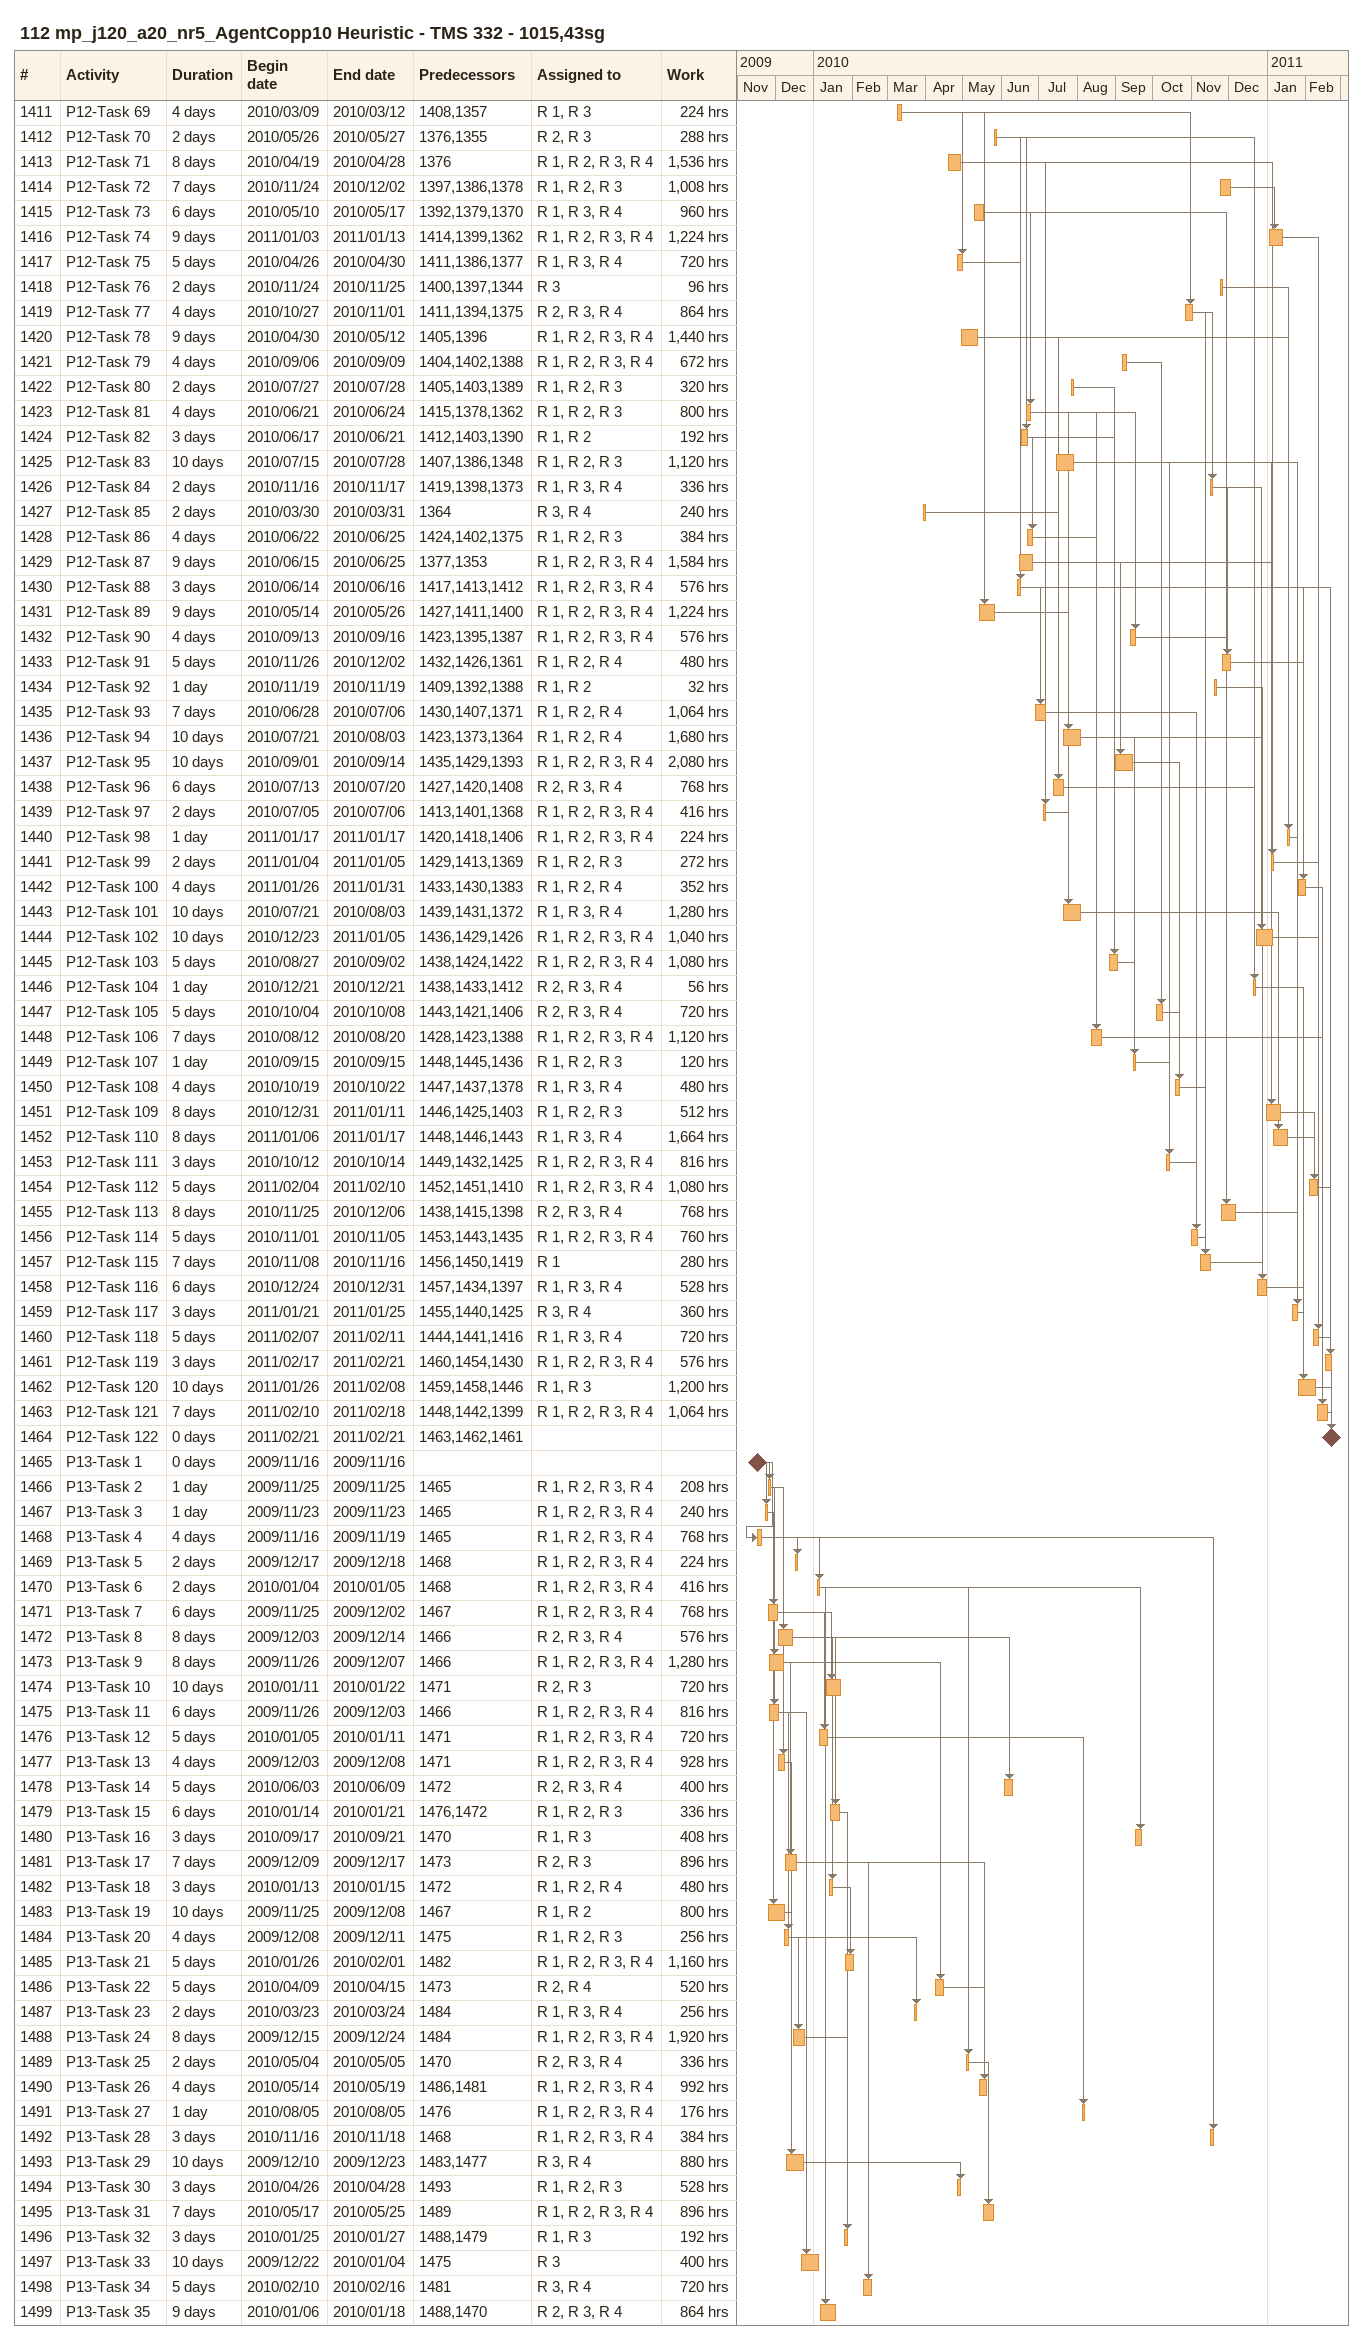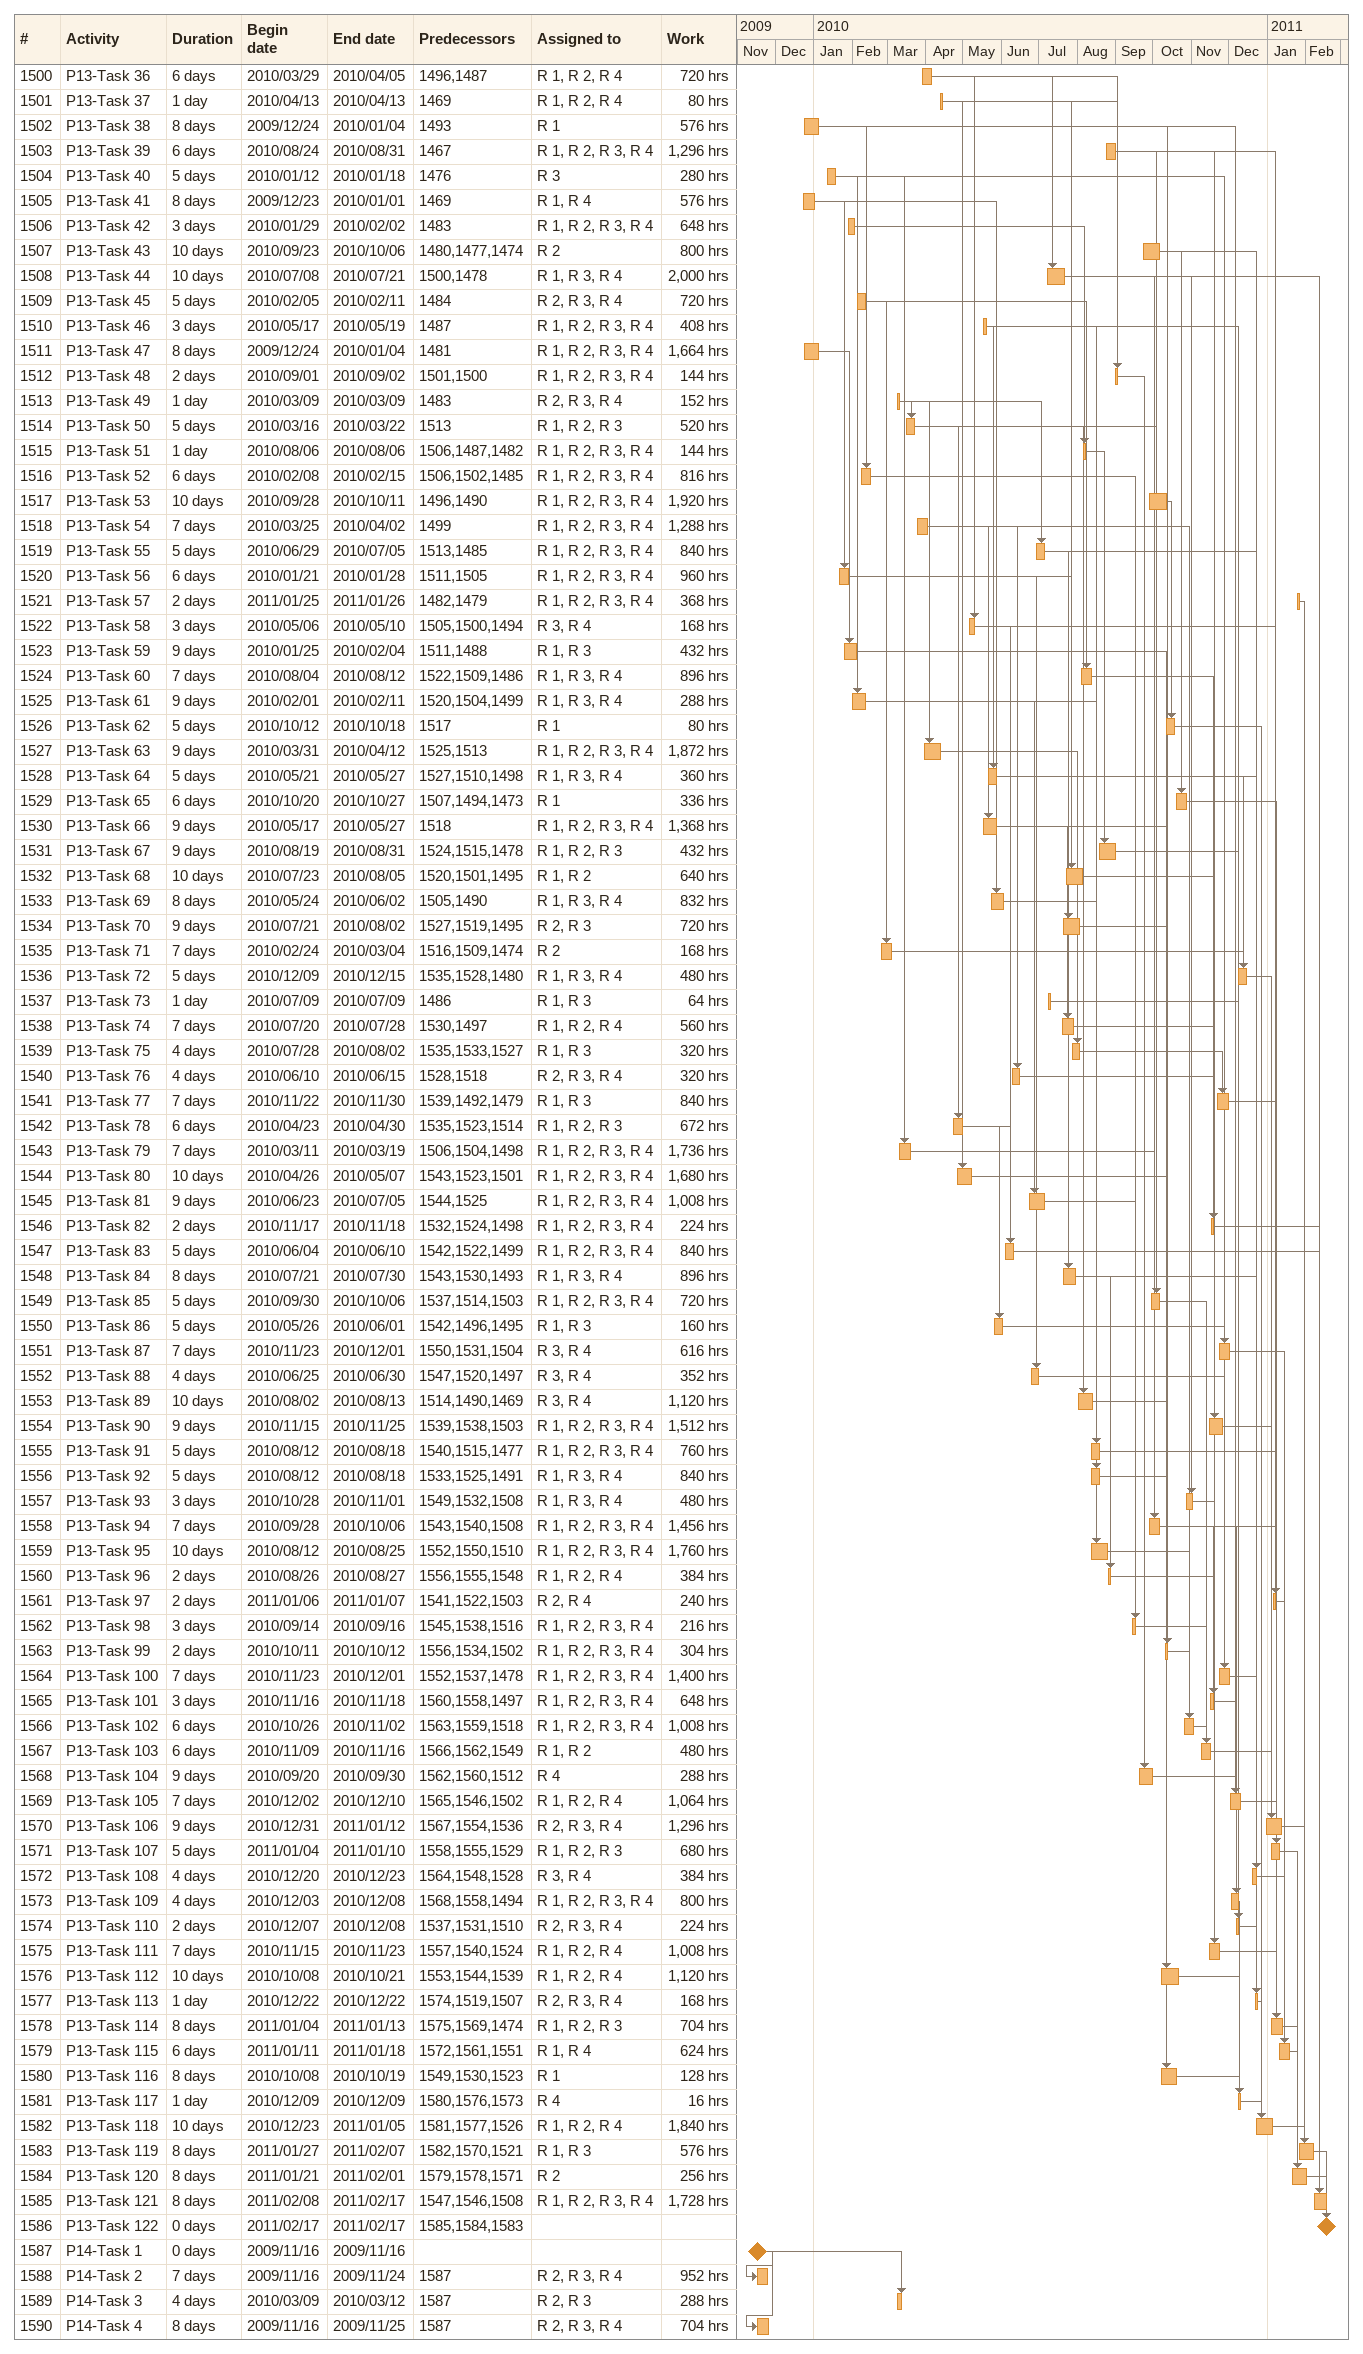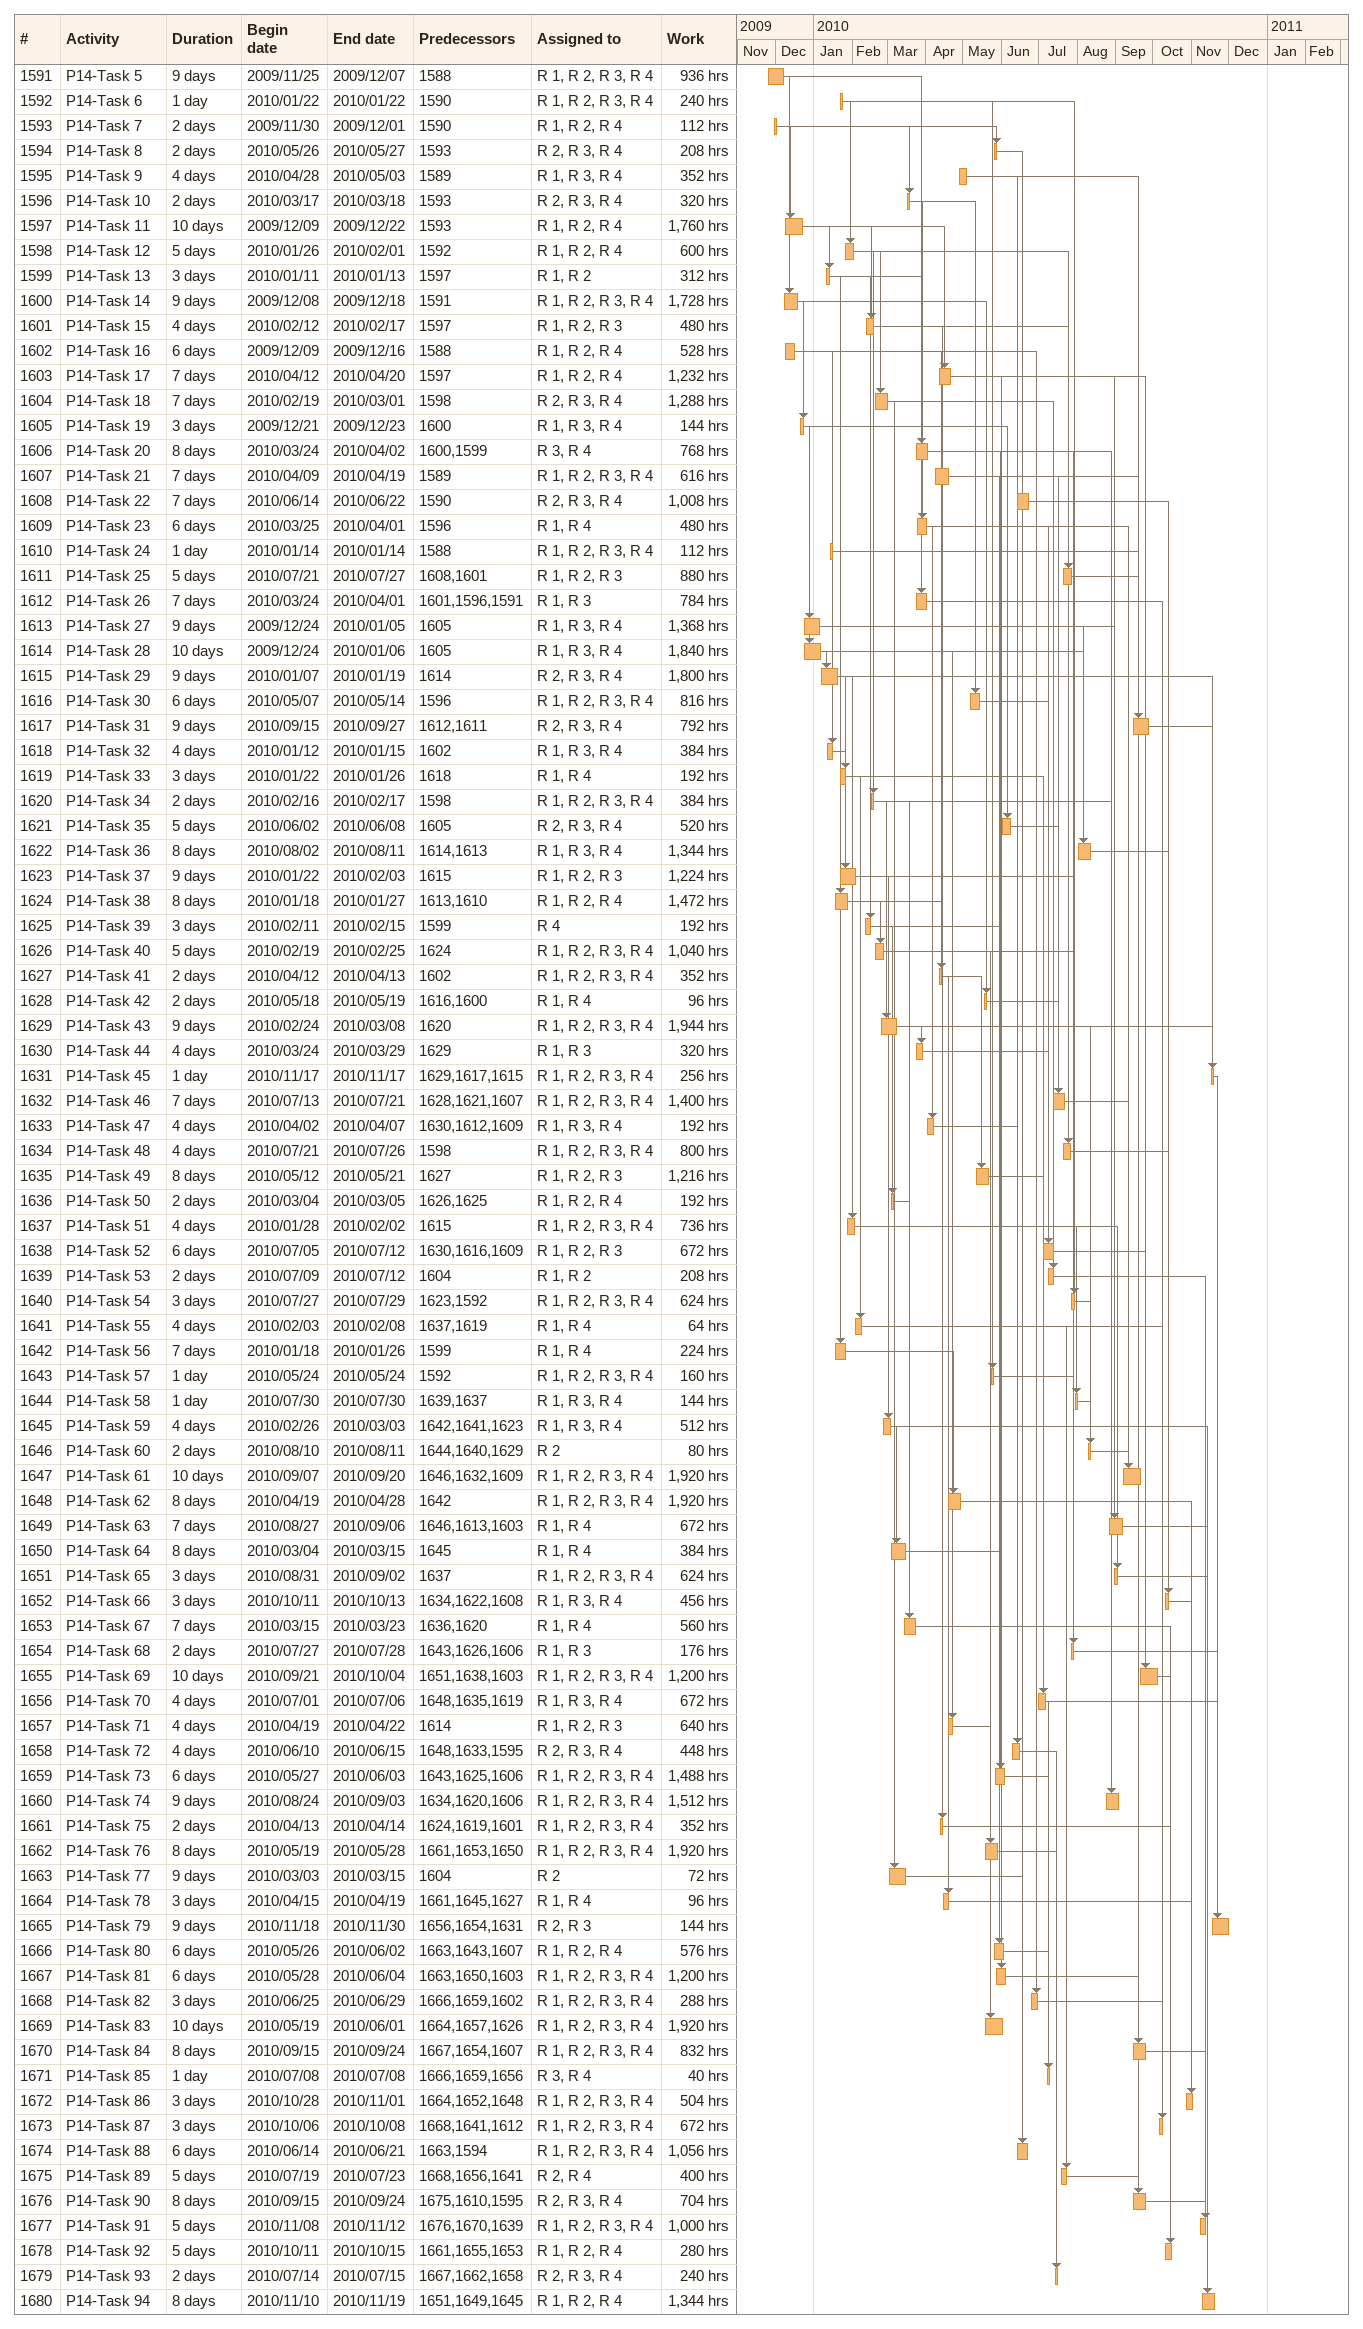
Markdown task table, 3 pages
112 mp_j120_a20_nr5_AgentCopp10 Heuristic - TMS 332 - 1015,43sg

| ID | Task | Duration | Start | Finish | Predecessors | Resources | Work (h) |
|---|---|---|---|---|---|---|---|
| 1411 | P12-Task 69 | 4d | 2010-03-09 | 2010-03-12 | 1408, 1357 | R 1, R 3 | 224 |
| 1412 | P12-Task 70 | 2d | 2010-05-26 | 2010-05-27 | 1376, 1355 | R 2, R 3 | 288 |
| 1413 | P12-Task 71 | 8d | 2010-04-19 | 2010-04-28 | 1376 | R 1, R 2, R 3, R 4 | 1536 |
| 1414 | P12-Task 72 | 7d | 2010-11-24 | 2010-12-02 | 1397, 1386, 1378 | R 1, R 2, R 3 | 1008 |
| 1415 | P12-Task 73 | 6d | 2010-05-10 | 2010-05-17 | 1392, 1379, 1370 | R 1, R 3, R 4 | 960 |
| 1416 | P12-Task 74 | 9d | 2011-01-03 | 2011-01-13 | 1414, 1399, 1362 | R 1, R 2, R 3, R 4 | 1224 |
| 1417 | P12-Task 75 | 5d | 2010-04-26 | 2010-04-30 | 1411, 1386, 1377 | R 1, R 3, R 4 | 720 |
| 1418 | P12-Task 76 | 2d | 2010-11-24 | 2010-11-25 | 1400, 1397, 1344 | R 3 | 96 |
| 1419 | P12-Task 77 | 4d | 2010-10-27 | 2010-11-01 | 1411, 1394, 1375 | R 2, R 3, R 4 | 864 |
| 1420 | P12-Task 78 | 9d | 2010-04-30 | 2010-05-12 | 1405, 1396 | R 1, R 2, R 3, R 4 | 1440 |
| 1421 | P12-Task 79 | 4d | 2010-09-06 | 2010-09-09 | 1404, 1402, 1388 | R 1, R 2, R 3, R 4 | 672 |
| 1422 | P12-Task 80 | 2d | 2010-07-27 | 2010-07-28 | 1405, 1403, 1389 | R 1, R 2, R 3 | 320 |
| 1423 | P12-Task 81 | 4d | 2010-06-21 | 2010-06-24 | 1415, 1378, 1362 | R 1, R 2, R 3 | 800 |
| 1424 | P12-Task 82 | 3d | 2010-06-17 | 2010-06-21 | 1412, 1403, 1390 | R 1, R 2 | 192 |
| 1425 | P12-Task 83 | 10d | 2010-07-15 | 2010-07-28 | 1407, 1386, 1348 | R 1, R 2, R 3 | 1120 |
| 1426 | P12-Task 84 | 2d | 2010-11-16 | 2010-11-17 | 1419, 1398, 1373 | R 1, R 3, R 4 | 336 |
| 1427 | P12-Task 85 | 2d | 2010-03-30 | 2010-03-31 | 1364 | R 3, R 4 | 240 |
| 1428 | P12-Task 86 | 4d | 2010-06-22 | 2010-06-25 | 1424, 1402, 1375 | R 1, R 2, R 3 | 384 |
| 1429 | P12-Task 87 | 9d | 2010-06-15 | 2010-06-25 | 1377, 1353 | R 1, R 2, R 3, R 4 | 1584 |
| 1430 | P12-Task 88 | 3d | 2010-06-14 | 2010-06-16 | 1417, 1413, 1412 | R 1, R 2, R 3, R 4 | 576 |
| 1431 | P12-Task 89 | 9d | 2010-05-14 | 2010-05-26 | 1427, 1411, 1400 | R 1, R 2, R 3, R 4 | 1224 |
| 1432 | P12-Task 90 | 4d | 2010-09-13 | 2010-09-16 | 1423, 1395, 1387 | R 1, R 2, R 3, R 4 | 576 |
| 1433 | P12-Task 91 | 5d | 2010-11-26 | 2010-12-02 | 1432, 1426, 1361 | R 1, R 2, R 4 | 480 |
| 1434 | P12-Task 92 | 1d | 2010-11-19 | 2010-11-19 | 1409, 1392, 1388 | R 1, R 2 | 32 |
| 1435 | P12-Task 93 | 7d | 2010-06-28 | 2010-07-06 | 1430, 1407, 1371 | R 1, R 2, R 4 | 1064 |
| 1436 | P12-Task 94 | 10d | 2010-07-21 | 2010-08-03 | 1423, 1373, 1364 | R 1, R 2, R 4 | 1680 |
| 1437 | P12-Task 95 | 10d | 2010-09-01 | 2010-09-14 | 1435, 1429, 1393 | R 1, R 2, R 3, R 4 | 2080 |
| 1438 | P12-Task 96 | 6d | 2010-07-13 | 2010-07-20 | 1427, 1420, 1408 | R 2, R 3, R 4 | 768 |
| 1439 | P12-Task 97 | 2d | 2010-07-05 | 2010-07-06 | 1413, 1401, 1368 | R 1, R 2, R 3, R 4 | 416 |
| 1440 | P12-Task 98 | 1d | 2011-01-17 | 2011-01-17 | 1420, 1418, 1406 | R 1, R 2, R 3, R 4 | 224 |
| 1441 | P12-Task 99 | 2d | 2011-01-04 | 2011-01-05 | 1429, 1413, 1369 | R 1, R 2, R 3 | 272 |
| 1442 | P12-Task 100 | 4d | 2011-01-26 | 2011-01-31 | 1433, 1430, 1383 | R 1, R 2, R 4 | 352 |
| 1443 | P12-Task 101 | 10d | 2010-07-21 | 2010-08-03 | 1439, 1431, 1372 | R 1, R 3, R 4 | 1280 |
| 1444 | P12-Task 102 | 10d | 2010-12-23 | 2011-01-05 | 1436, 1429, 1426 | R 1, R 2, R 3, R 4 | 1040 |
| 1445 | P12-Task 103 | 5d | 2010-08-27 | 2010-09-02 | 1438, 1424, 1422 | R 1, R 2, R 3, R 4 | 1080 |
| 1446 | P12-Task 104 | 1d | 2010-12-21 | 2010-12-21 | 1438, 1433, 1412 | R 2, R 3, R 4 | 56 |
| 1447 | P12-Task 105 | 5d | 2010-10-04 | 2010-10-08 | 1443, 1421, 1406 | R 2, R 3, R 4 | 720 |
| 1448 | P12-Task 106 | 7d | 2010-08-12 | 2010-08-20 | 1428, 1423, 1388 | R 1, R 2, R 3, R 4 | 1120 |
| 1449 | P12-Task 107 | 1d | 2010-09-15 | 2010-09-15 | 1448, 1445, 1436 | R 1, R 2, R 3 | 120 |
| 1450 | P12-Task 108 | 4d | 2010-10-19 | 2010-10-22 | 1447, 1437, 1378 | R 1, R 3, R 4 | 480 |
| 1451 | P12-Task 109 | 8d | 2010-12-31 | 2011-01-11 | 1446, 1425, 1403 | R 1, R 2, R 3 | 512 |
| 1452 | P12-Task 110 | 8d | 2011-01-06 | 2011-01-17 | 1448, 1446, 1443 | R 1, R 3, R 4 | 1664 |
| 1453 | P12-Task 111 | 3d | 2010-10-12 | 2010-10-14 | 1449, 1432, 1425 | R 1, R 2, R 3, R 4 | 816 |
| 1454 | P12-Task 112 | 5d | 2011-02-04 | 2011-02-10 | 1452, 1451, 1410 | R 1, R 2, R 3, R 4 | 1080 |
| 1455 | P12-Task 113 | 8d | 2010-11-25 | 2010-12-06 | 1438, 1415, 1398 | R 2, R 3, R 4 | 768 |
| 1456 | P12-Task 114 | 5d | 2010-11-01 | 2010-11-05 | 1453, 1443, 1435 | R 1, R 2, R 3, R 4 | 760 |
| 1457 | P12-Task 115 | 7d | 2010-11-08 | 2010-11-16 | 1456, 1450, 1419 | R 1 | 280 |
| 1458 | P12-Task 116 | 6d | 2010-12-24 | 2010-12-31 | 1457, 1434, 1397 | R 1, R 3, R 4 | 528 |
| 1459 | P12-Task 117 | 3d | 2011-01-21 | 2011-01-25 | 1455, 1440, 1425 | R 3, R 4 | 360 |
| 1460 | P12-Task 118 | 5d | 2011-02-07 | 2011-02-11 | 1444, 1441, 1416 | R 1, R 3, R 4 | 720 |
| 1461 | P12-Task 119 | 3d | 2011-02-17 | 2011-02-21 | 1460, 1454, 1430 | R 1, R 2, R 3, R 4 | 576 |
| 1462 | P12-Task 120 | 10d | 2011-01-26 | 2011-02-08 | 1459, 1458, 1446 | R 1, R 3 | 1200 |
| 1463 | P12-Task 121 | 7d | 2011-02-10 | 2011-02-18 | 1448, 1442, 1399 | R 1, R 2, R 3, R 4 | 1064 |
| 1464 | P12-Task 122 | 0d | 2011-02-21 | 2011-02-21 | 1463, 1462, 1461 |  |  |
| 1465 | P13-Task 1 | 0d | 2009-11-16 | 2009-11-16 |  |  |  |
| 1466 | P13-Task 2 | 1d | 2009-11-25 | 2009-11-25 | 1465 | R 1, R 2, R 3, R 4 | 208 |
| 1467 | P13-Task 3 | 1d | 2009-11-23 | 2009-11-23 | 1465 | R 1, R 2, R 3, R 4 | 240 |
| 1468 | P13-Task 4 | 4d | 2009-11-16 | 2009-11-19 | 1465 | R 1, R 2, R 3, R 4 | 768 |
| 1469 | P13-Task 5 | 2d | 2009-12-17 | 2009-12-18 | 1468 | R 1, R 2, R 3, R 4 | 224 |
| 1470 | P13-Task 6 | 2d | 2010-01-04 | 2010-01-05 | 1468 | R 1, R 2, R 3, R 4 | 416 |
| 1471 | P13-Task 7 | 6d | 2009-11-25 | 2009-12-02 | 1467 | R 1, R 2, R 3, R 4 | 768 |
| 1472 | P13-Task 8 | 8d | 2009-12-03 | 2009-12-14 | 1466 | R 2, R 3, R 4 | 576 |
| 1473 | P13-Task 9 | 8d | 2009-11-26 | 2009-12-07 | 1466 | R 1, R 2, R 3, R 4 | 1280 |
| 1474 | P13-Task 10 | 10d | 2010-01-11 | 2010-01-22 | 1471 | R 2, R 3 | 720 |
| 1475 | P13-Task 11 | 6d | 2009-11-26 | 2009-12-03 | 1466 | R 1, R 2, R 3, R 4 | 816 |
| 1476 | P13-Task 12 | 5d | 2010-01-05 | 2010-01-11 | 1471 | R 1, R 2, R 3, R 4 | 720 |
| 1477 | P13-Task 13 | 4d | 2009-12-03 | 2009-12-08 | 1471 | R 1, R 2, R 3, R 4 | 928 |
| 1478 | P13-Task 14 | 5d | 2010-06-03 | 2010-06-09 | 1472 | R 2, R 3, R 4 | 400 |
| 1479 | P13-Task 15 | 6d | 2010-01-14 | 2010-01-21 | 1476, 1472 | R 1, R 2, R 3 | 336 |
| 1480 | P13-Task 16 | 3d | 2010-09-17 | 2010-09-21 | 1470 | R 1, R 3 | 408 |
| 1481 | P13-Task 17 | 7d | 2009-12-09 | 2009-12-17 | 1473 | R 2, R 3 | 896 |
| 1482 | P13-Task 18 | 3d | 2010-01-13 | 2010-01-15 | 1472 | R 1, R 2, R 4 | 480 |
| 1483 | P13-Task 19 | 10d | 2009-11-25 | 2009-12-08 | 1467 | R 1, R 2 | 800 |
| 1484 | P13-Task 20 | 4d | 2009-12-08 | 2009-12-11 | 1475 | R 1, R 2, R 3 | 256 |
| 1485 | P13-Task 21 | 5d | 2010-01-26 | 2010-02-01 | 1482 | R 1, R 2, R 3, R 4 | 1160 |
| 1486 | P13-Task 22 | 5d | 2010-04-09 | 2010-04-15 | 1473 | R 2, R 4 | 520 |
| 1487 | P13-Task 23 | 2d | 2010-03-23 | 2010-03-24 | 1484 | R 1, R 3, R 4 | 256 |
| 1488 | P13-Task 24 | 8d | 2009-12-15 | 2009-12-24 | 1484 | R 1, R 2, R 3, R 4 | 1920 |
| 1489 | P13-Task 25 | 2d | 2010-05-04 | 2010-05-05 | 1470 | R 2, R 3, R 4 | 336 |
| 1490 | P13-Task 26 | 4d | 2010-05-14 | 2010-05-19 | 1486, 1481 | R 1, R 2, R 3, R 4 | 992 |
| 1491 | P13-Task 27 | 1d | 2010-08-05 | 2010-08-05 | 1476 | R 1, R 2, R 3, R 4 | 176 |
| 1492 | P13-Task 28 | 3d | 2010-11-16 | 2010-11-18 | 1468 | R 1, R 2, R 3, R 4 | 384 |
| 1493 | P13-Task 29 | 10d | 2009-12-10 | 2009-12-23 | 1483, 1477 | R 3, R 4 | 880 |
| 1494 | P13-Task 30 | 3d | 2010-04-26 | 2010-04-28 | 1493 | R 1, R 2, R 3 | 528 |
| 1495 | P13-Task 31 | 7d | 2010-05-17 | 2010-05-25 | 1489 | R 1, R 2, R 3, R 4 | 896 |
| 1496 | P13-Task 32 | 3d | 2010-01-25 | 2010-01-27 | 1488, 1479 | R 1, R 3 | 192 |
| 1497 | P13-Task 33 | 10d | 2009-12-22 | 2010-01-04 | 1475 | R 3 | 400 |
| 1498 | P13-Task 34 | 5d | 2010-02-10 | 2010-02-16 | 1481 | R 3, R 4 | 720 |
| 1499 | P13-Task 35 | 9d | 2010-01-06 | 2010-01-18 | 1488, 1470 | R 2, R 3, R 4 | 864 |
| 1500 | P13-Task 36 | 6d | 2010-03-29 | 2010-04-05 | 1496, 1487 | R 1, R 2, R 4 | 720 |
| 1501 | P13-Task 37 | 1d | 2010-04-13 | 2010-04-13 | 1469 | R 1, R 2, R 4 | 80 |
| 1502 | P13-Task 38 | 8d | 2009-12-24 | 2010-01-04 | 1493 | R 1 | 576 |
| 1503 | P13-Task 39 | 6d | 2010-08-24 | 2010-08-31 | 1467 | R 1, R 2, R 3, R 4 | 1296 |
| 1504 | P13-Task 40 | 5d | 2010-01-12 | 2010-01-18 | 1476 | R 3 | 280 |
| 1505 | P13-Task 41 | 8d | 2009-12-23 | 2010-01-01 | 1469 | R 1, R 4 | 576 |
| 1506 | P13-Task 42 | 3d | 2010-01-29 | 2010-02-02 | 1483 | R 1, R 2, R 3, R 4 | 648 |
| 1507 | P13-Task 43 | 10d | 2010-09-23 | 2010-10-06 | 1480, 1477, 1474 | R 2 | 800 |
| 1508 | P13-Task 44 | 10d | 2010-07-08 | 2010-07-21 | 1500, 1478 | R 1, R 3, R 4 | 2000 |
| 1509 | P13-Task 45 | 5d | 2010-02-05 | 2010-02-11 | 1484 | R 2, R 3, R 4 | 720 |
| 1510 | P13-Task 46 | 3d | 2010-05-17 | 2010-05-19 | 1487 | R 1, R 2, R 3, R 4 | 408 |
| 1511 | P13-Task 47 | 8d | 2009-12-24 | 2010-01-04 | 1481 | R 1, R 2, R 3, R 4 | 1664 |
| 1512 | P13-Task 48 | 2d | 2010-09-01 | 2010-09-02 | 1501, 1500 | R 1, R 2, R 3, R 4 | 144 |
| 1513 | P13-Task 49 | 1d | 2010-03-09 | 2010-03-09 | 1483 | R 2, R 3, R 4 | 152 |
| 1514 | P13-Task 50 | 5d | 2010-03-16 | 2010-03-22 | 1513 | R 1, R 2, R 3 | 520 |
| 1515 | P13-Task 51 | 1d | 2010-08-06 | 2010-08-06 | 1506, 1487, 1482 | R 1, R 2, R 3, R 4 | 144 |
| 1516 | P13-Task 52 | 6d | 2010-02-08 | 2010-02-15 | 1506, 1502, 1485 | R 1, R 2, R 3, R 4 | 816 |
| 1517 | P13-Task 53 | 10d | 2010-09-28 | 2010-10-11 | 1496, 1490 | R 1, R 2, R 3, R 4 | 1920 |
| 1518 | P13-Task 54 | 7d | 2010-03-25 | 2010-04-02 | 1499 | R 1, R 2, R 3, R 4 | 1288 |
| 1519 | P13-Task 55 | 5d | 2010-06-29 | 2010-07-05 | 1513, 1485 | R 1, R 2, R 3, R 4 | 840 |
| 1520 | P13-Task 56 | 6d | 2010-01-21 | 2010-01-28 | 1511, 1505 | R 1, R 2, R 3, R 4 | 960 |
| 1521 | P13-Task 57 | 2d | 2011-01-25 | 2011-01-26 | 1482, 1479 | R 1, R 2, R 3, R 4 | 368 |
| 1522 | P13-Task 58 | 3d | 2010-05-06 | 2010-05-10 | 1505, 1500, 1494 | R 3, R 4 | 168 |
| 1523 | P13-Task 59 | 9d | 2010-01-25 | 2010-02-04 | 1511, 1488 | R 1, R 3 | 432 |
| 1524 | P13-Task 60 | 7d | 2010-08-04 | 2010-08-12 | 1522, 1509, 1486 | R 1, R 3, R 4 | 896 |
| 1525 | P13-Task 61 | 9d | 2010-02-01 | 2010-02-11 | 1520, 1504, 1499 | R 1, R 3, R 4 | 288 |
| 1526 | P13-Task 62 | 5d | 2010-10-12 | 2010-10-18 | 1517 | R 1 | 80 |
| 1527 | P13-Task 63 | 9d | 2010-03-31 | 2010-04-12 | 1525, 1513 | R 1, R 2, R 3, R 4 | 1872 |
| 1528 | P13-Task 64 | 5d | 2010-05-21 | 2010-05-27 | 1527, 1510, 1498 | R 1, R 3, R 4 | 360 |
| 1529 | P13-Task 65 | 6d | 2010-10-20 | 2010-10-27 | 1507, 1494, 1473 | R 1 | 336 |
| 1530 | P13-Task 66 | 9d | 2010-05-17 | 2010-05-27 | 1518 | R 1, R 2, R 3, R 4 | 1368 |
| 1531 | P13-Task 67 | 9d | 2010-08-19 | 2010-08-31 | 1524, 1515, 1478 | R 1, R 2, R 3 | 432 |
| 1532 | P13-Task 68 | 10d | 2010-07-23 | 2010-08-05 | 1520, 1501, 1495 | R 1, R 2 | 640 |
| 1533 | P13-Task 69 | 8d | 2010-05-24 | 2010-06-02 | 1505, 1490 | R 1, R 3, R 4 | 832 |
| 1534 | P13-Task 70 | 9d | 2010-07-21 | 2010-08-02 | 1527, 1519, 1495 | R 2, R 3 | 720 |
| 1535 | P13-Task 71 | 7d | 2010-02-24 | 2010-03-04 | 1516, 1509, 1474 | R 2 | 168 |
| 1536 | P13-Task 72 | 5d | 2010-12-09 | 2010-12-15 | 1535, 1528, 1480 | R 1, R 3, R 4 | 480 |
| 1537 | P13-Task 73 | 1d | 2010-07-09 | 2010-07-09 | 1486 | R 1, R 3 | 64 |
| 1538 | P13-Task 74 | 7d | 2010-07-20 | 2010-07-28 | 1530, 1497 | R 1, R 2, R 4 | 560 |
| 1539 | P13-Task 75 | 4d | 2010-07-28 | 2010-08-02 | 1535, 1533, 1527 | R 1, R 3 | 320 |
| 1540 | P13-Task 76 | 4d | 2010-06-10 | 2010-06-15 | 1528, 1518 | R 2, R 3, R 4 | 320 |
| 1541 | P13-Task 77 | 7d | 2010-11-22 | 2010-11-30 | 1539, 1492, 1479 | R 1, R 3 | 840 |
| 1542 | P13-Task 78 | 6d | 2010-04-23 | 2010-04-30 | 1535, 1523, 1514 | R 1, R 2, R 3 | 672 |
| 1543 | P13-Task 79 | 7d | 2010-03-11 | 2010-03-19 | 1506, 1504, 1498 | R 1, R 2, R 3, R 4 | 1736 |
| 1544 | P13-Task 80 | 10d | 2010-04-26 | 2010-05-07 | 1543, 1523, 1501 | R 1, R 2, R 3, R 4 | 1680 |
| 1545 | P13-Task 81 | 9d | 2010-06-23 | 2010-07-05 | 1544, 1525 | R 1, R 2, R 3, R 4 | 1008 |
| 1546 | P13-Task 82 | 2d | 2010-11-17 | 2010-11-18 | 1532, 1524, 1498 | R 1, R 2, R 3, R 4 | 224 |
| 1547 | P13-Task 83 | 5d | 2010-06-04 | 2010-06-10 | 1542, 1522, 1499 | R 1, R 2, R 3, R 4 | 840 |
| 1548 | P13-Task 84 | 8d | 2010-07-21 | 2010-07-30 | 1543, 1530, 1493 | R 1, R 3, R 4 | 896 |
| 1549 | P13-Task 85 | 5d | 2010-09-30 | 2010-10-06 | 1537, 1514, 1503 | R 1, R 2, R 3, R 4 | 720 |
| 1550 | P13-Task 86 | 5d | 2010-05-26 | 2010-06-01 | 1542, 1496, 1495 | R 1, R 3 | 160 |
| 1551 | P13-Task 87 | 7d | 2010-11-23 | 2010-12-01 | 1550, 1531, 1504 | R 3, R 4 | 616 |
| 1552 | P13-Task 88 | 4d | 2010-06-25 | 2010-06-30 | 1547, 1520, 1497 | R 3, R 4 | 352 |
| 1553 | P13-Task 89 | 10d | 2010-08-02 | 2010-08-13 | 1514, 1490, 1469 | R 3, R 4 | 1120 |
| 1554 | P13-Task 90 | 9d | 2010-11-15 | 2010-11-25 | 1539, 1538, 1503 | R 1, R 2, R 3, R 4 | 1512 |
| 1555 | P13-Task 91 | 5d | 2010-08-12 | 2010-08-18 | 1540, 1515, 1477 | R 1, R 2, R 3, R 4 | 760 |
| 1556 | P13-Task 92 | 5d | 2010-08-12 | 2010-08-18 | 1533, 1525, 1491 | R 1, R 3, R 4 | 840 |
| 1557 | P13-Task 93 | 3d | 2010-10-28 | 2010-11-01 | 1549, 1532, 1508 | R 1, R 3, R 4 | 480 |
| 1558 | P13-Task 94 | 7d | 2010-09-28 | 2010-10-06 | 1543, 1540, 1508 | R 1, R 2, R 3, R 4 | 1456 |
| 1559 | P13-Task 95 | 10d | 2010-08-12 | 2010-08-25 | 1552, 1550, 1510 | R 1, R 2, R 3, R 4 | 1760 |
| 1560 | P13-Task 96 | 2d | 2010-08-26 | 2010-08-27 | 1556, 1555, 1548 | R 1, R 2, R 4 | 384 |
| 1561 | P13-Task 97 | 2d | 2011-01-06 | 2011-01-07 | 1541, 1522, 1503 | R 2, R 4 | 240 |
| 1562 | P13-Task 98 | 3d | 2010-09-14 | 2010-09-16 | 1545, 1538, 1516 | R 1, R 2, R 3, R 4 | 216 |
| 1563 | P13-Task 99 | 2d | 2010-10-11 | 2010-10-12 | 1556, 1534, 1502 | R 1, R 2, R 3, R 4 | 304 |
| 1564 | P13-Task 100 | 7d | 2010-11-23 | 2010-12-01 | 1552, 1537, 1478 | R 1, R 2, R 3, R 4 | 1400 |
| 1565 | P13-Task 101 | 3d | 2010-11-16 | 2010-11-18 | 1560, 1558, 1497 | R 1, R 2, R 3, R 4 | 648 |
| 1566 | P13-Task 102 | 6d | 2010-10-26 | 2010-11-02 | 1563, 1559, 1518 | R 1, R 2, R 3, R 4 | 1008 |
| 1567 | P13-Task 103 | 6d | 2010-11-09 | 2010-11-16 | 1566, 1562, 1549 | R 1, R 2 | 480 |
| 1568 | P13-Task 104 | 9d | 2010-09-20 | 2010-09-30 | 1562, 1560, 1512 | R 4 | 288 |
| 1569 | P13-Task 105 | 7d | 2010-12-02 | 2010-12-10 | 1565, 1546, 1502 | R 1, R 2, R 4 | 1064 |
| 1570 | P13-Task 106 | 9d | 2010-12-31 | 2011-01-12 | 1567, 1554, 1536 | R 2, R 3, R 4 | 1296 |
| 1571 | P13-Task 107 | 5d | 2011-01-04 | 2011-01-10 | 1558, 1555, 1529 | R 1, R 2, R 3 | 680 |
| 1572 | P13-Task 108 | 4d | 2010-12-20 | 2010-12-23 | 1564, 1548, 1528 | R 3, R 4 | 384 |
| 1573 | P13-Task 109 | 4d | 2010-12-03 | 2010-12-08 | 1568, 1558, 1494 | R 1, R 2, R 3, R 4 | 800 |
| 1574 | P13-Task 110 | 2d | 2010-12-07 | 2010-12-08 | 1537, 1531, 1510 | R 2, R 3, R 4 | 224 |
| 1575 | P13-Task 111 | 7d | 2010-11-15 | 2010-11-23 | 1557, 1540, 1524 | R 1, R 2, R 4 | 1008 |
| 1576 | P13-Task 112 | 10d | 2010-10-08 | 2010-10-21 | 1553, 1544, 1539 | R 1, R 2, R 4 | 1120 |
| 1577 | P13-Task 113 | 1d | 2010-12-22 | 2010-12-22 | 1574, 1519, 1507 | R 2, R 3, R 4 | 168 |
| 1578 | P13-Task 114 | 8d | 2011-01-04 | 2011-01-13 | 1575, 1569, 1474 | R 1, R 2, R 3 | 704 |
| 1579 | P13-Task 115 | 6d | 2011-01-11 | 2011-01-18 | 1572, 1561, 1551 | R 1, R 4 | 624 |
| 1580 | P13-Task 116 | 8d | 2010-10-08 | 2010-10-19 | 1549, 1530, 1523 | R 1 | 128 |
| 1581 | P13-Task 117 | 1d | 2010-12-09 | 2010-12-09 | 1580, 1576, 1573 | R 4 | 16 |
| 1582 | P13-Task 118 | 10d | 2010-12-23 | 2011-01-05 | 1581, 1577, 1526 | R 1, R 2, R 4 | 1840 |
| 1583 | P13-Task 119 | 8d | 2011-01-27 | 2011-02-07 | 1582, 1570, 1521 | R 1, R 3 | 576 |
| 1584 | P13-Task 120 | 8d | 2011-01-21 | 2011-02-01 | 1579, 1578, 1571 | R 2 | 256 |
| 1585 | P13-Task 121 | 8d | 2011-02-08 | 2011-02-17 | 1547, 1546, 1508 | R 1, R 2, R 3, R 4 | 1728 |
| 1586 | P13-Task 122 | 0d | 2011-02-17 | 2011-02-17 | 1585, 1584, 1583 |  |  |
| 1587 | P14-Task 1 | 0d | 2009-11-16 | 2009-11-16 |  |  |  |
| 1588 | P14-Task 2 | 7d | 2009-11-16 | 2009-11-24 | 1587 | R 2, R 3, R 4 | 952 |
| 1589 | P14-Task 3 | 4d | 2010-03-09 | 2010-03-12 | 1587 | R 2, R 3 | 288 |
| 1590 | P14-Task 4 | 8d | 2009-11-16 | 2009-11-25 | 1587 | R 2, R 3, R 4 | 704 |
| 1591 | P14-Task 5 | 9d | 2009-11-25 | 2009-12-07 | 1588 | R 1, R 2, R 3, R 4 | 936 |
| 1592 | P14-Task 6 | 1d | 2010-01-22 | 2010-01-22 | 1590 | R 1, R 2, R 3, R 4 | 240 |
| 1593 | P14-Task 7 | 2d | 2009-11-30 | 2009-12-01 | 1590 | R 1, R 2, R 4 | 112 |
| 1594 | P14-Task 8 | 2d | 2010-05-26 | 2010-05-27 | 1593 | R 2, R 3, R 4 | 208 |
| 1595 | P14-Task 9 | 4d | 2010-04-28 | 2010-05-03 | 1589 | R 1, R 3, R 4 | 352 |
| 1596 | P14-Task 10 | 2d | 2010-03-17 | 2010-03-18 | 1593 | R 2, R 3, R 4 | 320 |
| 1597 | P14-Task 11 | 10d | 2009-12-09 | 2009-12-22 | 1593 | R 1, R 2, R 4 | 1760 |
| 1598 | P14-Task 12 | 5d | 2010-01-26 | 2010-02-01 | 1592 | R 1, R 2, R 4 | 600 |
| 1599 | P14-Task 13 | 3d | 2010-01-11 | 2010-01-13 | 1597 | R 1, R 2 | 312 |
| 1600 | P14-Task 14 | 9d | 2009-12-08 | 2009-12-18 | 1591 | R 1, R 2, R 3, R 4 | 1728 |
| 1601 | P14-Task 15 | 4d | 2010-02-12 | 2010-02-17 | 1597 | R 1, R 2, R 3 | 480 |
| 1602 | P14-Task 16 | 6d | 2009-12-09 | 2009-12-16 | 1588 | R 1, R 2, R 4 | 528 |
| 1603 | P14-Task 17 | 7d | 2010-04-12 | 2010-04-20 | 1597 | R 1, R 2, R 4 | 1232 |
| 1604 | P14-Task 18 | 7d | 2010-02-19 | 2010-03-01 | 1598 | R 2, R 3, R 4 | 1288 |
| 1605 | P14-Task 19 | 3d | 2009-12-21 | 2009-12-23 | 1600 | R 1, R 3, R 4 | 144 |
| 1606 | P14-Task 20 | 8d | 2010-03-24 | 2010-04-02 | 1600, 1599 | R 3, R 4 | 768 |
| 1607 | P14-Task 21 | 7d | 2010-04-09 | 2010-04-19 | 1589 | R 1, R 2, R 3, R 4 | 616 |
| 1608 | P14-Task 22 | 7d | 2010-06-14 | 2010-06-22 | 1590 | R 2, R 3, R 4 | 1008 |
| 1609 | P14-Task 23 | 6d | 2010-03-25 | 2010-04-01 | 1596 | R 1, R 4 | 480 |
| 1610 | P14-Task 24 | 1d | 2010-01-14 | 2010-01-14 | 1588 | R 1, R 2, R 3, R 4 | 112 |
| 1611 | P14-Task 25 | 5d | 2010-07-21 | 2010-07-27 | 1608, 1601 | R 1, R 2, R 3 | 880 |
| 1612 | P14-Task 26 | 7d | 2010-03-24 | 2010-04-01 | 1601, 1596, 1591 | R 1, R 3 | 784 |
| 1613 | P14-Task 27 | 9d | 2009-12-24 | 2010-01-05 | 1605 | R 1, R 3, R 4 | 1368 |
| 1614 | P14-Task 28 | 10d | 2009-12-24 | 2010-01-06 | 1605 | R 1, R 3, R 4 | 1840 |
| 1615 | P14-Task 29 | 9d | 2010-01-07 | 2010-01-19 | 1614 | R 2, R 3, R 4 | 1800 |
| 1616 | P14-Task 30 | 6d | 2010-05-07 | 2010-05-14 | 1596 | R 1, R 2, R 3, R 4 | 816 |
| 1617 | P14-Task 31 | 9d | 2010-09-15 | 2010-09-27 | 1612, 1611 | R 2, R 3, R 4 | 792 |
| 1618 | P14-Task 32 | 4d | 2010-01-12 | 2010-01-15 | 1602 | R 1, R 3, R 4 | 384 |
| 1619 | P14-Task 33 | 3d | 2010-01-22 | 2010-01-26 | 1618 | R 1, R 4 | 192 |
| 1620 | P14-Task 34 | 2d | 2010-02-16 | 2010-02-17 | 1598 | R 1, R 2, R 3, R 4 | 384 |
| 1621 | P14-Task 35 | 5d | 2010-06-02 | 2010-06-08 | 1605 | R 2, R 3, R 4 | 520 |
| 1622 | P14-Task 36 | 8d | 2010-08-02 | 2010-08-11 | 1614, 1613 | R 1, R 3, R 4 | 1344 |
| 1623 | P14-Task 37 | 9d | 2010-01-22 | 2010-02-03 | 1615 | R 1, R 2, R 3 | 1224 |
| 1624 | P14-Task 38 | 8d | 2010-01-18 | 2010-01-27 | 1613, 1610 | R 1, R 2, R 4 | 1472 |
| 1625 | P14-Task 39 | 3d | 2010-02-11 | 2010-02-15 | 1599 | R 4 | 192 |
| 1626 | P14-Task 40 | 5d | 2010-02-19 | 2010-02-25 | 1624 | R 1, R 2, R 3, R 4 | 1040 |
| 1627 | P14-Task 41 | 2d | 2010-04-12 | 2010-04-13 | 1602 | R 1, R 2, R 3, R 4 | 352 |
| 1628 | P14-Task 42 | 2d | 2010-05-18 | 2010-05-19 | 1616, 1600 | R 1, R 4 | 96 |
| 1629 | P14-Task 43 | 9d | 2010-02-24 | 2010-03-08 | 1620 | R 1, R 2, R 3, R 4 | 1944 |
| 1630 | P14-Task 44 | 4d | 2010-03-24 | 2010-03-29 | 1629 | R 1, R 3 | 320 |
| 1631 | P14-Task 45 | 1d | 2010-11-17 | 2010-11-17 | 1629, 1617, 1615 | R 1, R 2, R 3, R 4 | 256 |
| 1632 | P14-Task 46 | 7d | 2010-07-13 | 2010-07-21 | 1628, 1621, 1607 | R 1, R 2, R 3, R 4 | 1400 |
| 1633 | P14-Task 47 | 4d | 2010-04-02 | 2010-04-07 | 1630, 1612, 1609 | R 1, R 3, R 4 | 192 |
| 1634 | P14-Task 48 | 4d | 2010-07-21 | 2010-07-26 | 1598 | R 1, R 2, R 3, R 4 | 800 |
| 1635 | P14-Task 49 | 8d | 2010-05-12 | 2010-05-21 | 1627 | R 1, R 2, R 3 | 1216 |
| 1636 | P14-Task 50 | 2d | 2010-03-04 | 2010-03-05 | 1626, 1625 | R 1, R 2, R 4 | 192 |
| 1637 | P14-Task 51 | 4d | 2010-01-28 | 2010-02-02 | 1615 | R 1, R 2, R 3, R 4 | 736 |
| 1638 | P14-Task 52 | 6d | 2010-07-05 | 2010-07-12 | 1630, 1616, 1609 | R 1, R 2, R 3 | 672 |
| 1639 | P14-Task 53 | 2d | 2010-07-09 | 2010-07-12 | 1604 | R 1, R 2 | 208 |
| 1640 | P14-Task 54 | 3d | 2010-07-27 | 2010-07-29 | 1623, 1592 | R 1, R 2, R 3, R 4 | 624 |
| 1641 | P14-Task 55 | 4d | 2010-02-03 | 2010-02-08 | 1637, 1619 | R 1, R 4 | 64 |
| 1642 | P14-Task 56 | 7d | 2010-01-18 | 2010-01-26 | 1599 | R 1, R 4 | 224 |
| 1643 | P14-Task 57 | 1d | 2010-05-24 | 2010-05-24 | 1592 | R 1, R 2, R 3, R 4 | 160 |
| 1644 | P14-Task 58 | 1d | 2010-07-30 | 2010-07-30 | 1639, 1637 | R 1, R 3, R 4 | 144 |
| 1645 | P14-Task 59 | 4d | 2010-02-26 | 2010-03-03 | 1642, 1641, 1623 | R 1, R 3, R 4 | 512 |
| 1646 | P14-Task 60 | 2d | 2010-08-10 | 2010-08-11 | 1644, 1640, 1629 | R 2 | 80 |
| 1647 | P14-Task 61 | 10d | 2010-09-07 | 2010-09-20 | 1646, 1632, 1609 | R 1, R 2, R 3, R 4 | 1920 |
| 1648 | P14-Task 62 | 8d | 2010-04-19 | 2010-04-28 | 1642 | R 1, R 2, R 3, R 4 | 1920 |
| 1649 | P14-Task 63 | 7d | 2010-08-27 | 2010-09-06 | 1646, 1613, 1603 | R 1, R 4 | 672 |
| 1650 | P14-Task 64 | 8d | 2010-03-04 | 2010-03-15 | 1645 | R 1, R 4 | 384 |
| 1651 | P14-Task 65 | 3d | 2010-08-31 | 2010-09-02 | 1637 | R 1, R 2, R 3, R 4 | 624 |
| 1652 | P14-Task 66 | 3d | 2010-10-11 | 2010-10-13 | 1634, 1622, 1608 | R 1, R 3, R 4 | 456 |
| 1653 | P14-Task 67 | 7d | 2010-03-15 | 2010-03-23 | 1636, 1620 | R 1, R 4 | 560 |
| 1654 | P14-Task 68 | 2d | 2010-07-27 | 2010-07-28 | 1643, 1626, 1606 | R 1, R 3 | 176 |
| 1655 | P14-Task 69 | 10d | 2010-09-21 | 2010-10-04 | 1651, 1638, 1603 | R 1, R 2, R 3, R 4 | 1200 |
| 1656 | P14-Task 70 | 4d | 2010-07-01 | 2010-07-06 | 1648, 1635, 1619 | R 1, R 3, R 4 | 672 |
| 1657 | P14-Task 71 | 4d | 2010-04-19 | 2010-04-22 | 1614 | R 1, R 2, R 3 | 640 |
| 1658 | P14-Task 72 | 4d | 2010-06-10 | 2010-06-15 | 1648, 1633, 1595 | R 2, R 3, R 4 | 448 |
| 1659 | P14-Task 73 | 6d | 2010-05-27 | 2010-06-03 | 1643, 1625, 1606 | R 1, R 2, R 3, R 4 | 1488 |
| 1660 | P14-Task 74 | 9d | 2010-08-24 | 2010-09-03 | 1634, 1620, 1606 | R 1, R 2, R 3, R 4 | 1512 |
| 1661 | P14-Task 75 | 2d | 2010-04-13 | 2010-04-14 | 1624, 1619, 1601 | R 1, R 2, R 3, R 4 | 352 |
| 1662 | P14-Task 76 | 8d | 2010-05-19 | 2010-05-28 | 1661, 1653, 1650 | R 1, R 2, R 3, R 4 | 1920 |
| 1663 | P14-Task 77 | 9d | 2010-03-03 | 2010-03-15 | 1604 | R 2 | 72 |
| 1664 | P14-Task 78 | 3d | 2010-04-15 | 2010-04-19 | 1661, 1645, 1627 | R 1, R 4 | 96 |
| 1665 | P14-Task 79 | 9d | 2010-11-18 | 2010-11-30 | 1656, 1654, 1631 | R 2, R 3 | 144 |
| 1666 | P14-Task 80 | 6d | 2010-05-26 | 2010-06-02 | 1663, 1643, 1607 | R 1, R 2, R 4 | 576 |
| 1667 | P14-Task 81 | 6d | 2010-05-28 | 2010-06-04 | 1663, 1650, 1603 | R 1, R 2, R 3, R 4 | 1200 |
| 1668 | P14-Task 82 | 3d | 2010-06-25 | 2010-06-29 | 1666, 1659, 1602 | R 1, R 2, R 3, R 4 | 288 |
| 1669 | P14-Task 83 | 10d | 2010-05-19 | 2010-06-01 | 1664, 1657, 1626 | R 1, R 2, R 3, R 4 | 1920 |
| 1670 | P14-Task 84 | 8d | 2010-09-15 | 2010-09-24 | 1667, 1654, 1607 | R 1, R 2, R 3, R 4 | 832 |
| 1671 | P14-Task 85 | 1d | 2010-07-08 | 2010-07-08 | 1666, 1659, 1656 | R 3, R 4 | 40 |
| 1672 | P14-Task 86 | 3d | 2010-10-28 | 2010-11-01 | 1664, 1652, 1648 | R 1, R 2, R 3, R 4 | 504 |
| 1673 | P14-Task 87 | 3d | 2010-10-06 | 2010-10-08 | 1668, 1641, 1612 | R 1, R 2, R 3, R 4 | 672 |
| 1674 | P14-Task 88 | 6d | 2010-06-14 | 2010-06-21 | 1663, 1594 | R 1, R 2, R 3, R 4 | 1056 |
| 1675 | P14-Task 89 | 5d | 2010-07-19 | 2010-07-23 | 1668, 1656, 1641 | R 2, R 4 | 400 |
| 1676 | P14-Task 90 | 8d | 2010-09-15 | 2010-09-24 | 1675, 1610, 1595 | R 2, R 3, R 4 | 704 |
| 1677 | P14-Task 91 | 5d | 2010-11-08 | 2010-11-12 | 1676, 1670, 1639 | R 1, R 2, R 3, R 4 | 1000 |
| 1678 | P14-Task 92 | 5d | 2010-10-11 | 2010-10-15 | 1661, 1655, 1653 | R 1, R 2, R 4 | 280 |
| 1679 | P14-Task 93 | 2d | 2010-07-14 | 2010-07-15 | 1667, 1662, 1658 | R 2, R 3, R 4 | 240 |
| 1680 | P14-Task 94 | 8d | 2010-11-10 | 2010-11-19 | 1651, 1649, 1645 | R 1, R 2, R 4 | 1344 |
